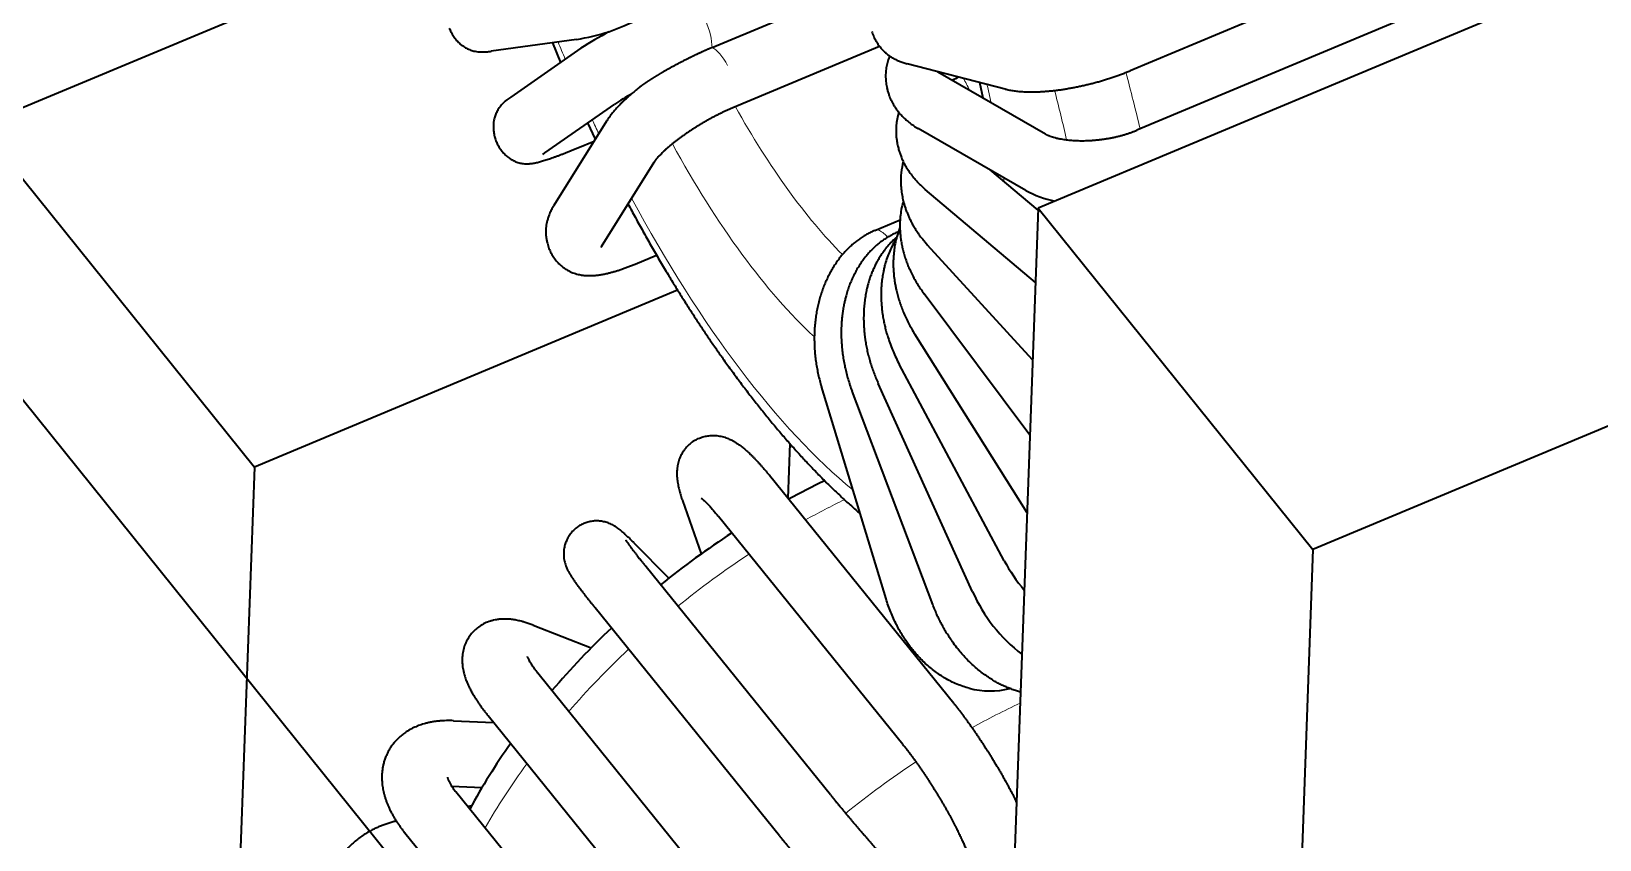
# Model space of a CAD drawing. Extents: x 23 to 417, y 3 to 294.
# Drawn here: x 358.47 to 363.261, y 129.461 to 131.931 of the extents above; entities that cross this region are included whole.
import ezdxf

# ---------------------------------------------------------------- set-up
doc = ezdxf.new("R2010")
doc.units = 0
doc.layers.get('0').update_dxf_attribs({"lineweight": 13})

# ---------------------------------------------------------------- blocks, each defined once
blk = doc.blocks.new('BLOCK4683')
at = {"color": 7, "lineweight": 35}
blk.add_line((88.586, 4.394), (-1.494, 116.384), dxfattribs=at)
blk = doc.blocks.new('BLOCK4697')
at = {"color": 7, "lineweight": 35, "ltscale": 0.214107}
for p, q in [((16.121, -14.54), (8.221, -17.846)), ((16.223, -15.448), (8.323, -18.755))]:
    blk.add_line(p, q, dxfattribs=at)
at = {"color": 7, "lineweight": 35, "ltscale": 0.325814}
for p, q in [((18.841, -14.912), (6.818, -19.943)), ((23.037, -20.129), (11.015, -25.161))]:
    blk.add_line(p, q, dxfattribs=at)
at = {"color": 7, "lineweight": 35, "ltscale": 0.186034}
blk.add_line((-2.485, -15.811), (-9.35, -18.684), dxfattribs=at)
at = {"color": 7, "lineweight": 35, "ltscale": 0.061344}
blk.add_line((1.835, -17.492), (4.099, -16.545), dxfattribs=at)
at = {"color": 7, "lineweight": 35, "ltscale": 0.032901}
blk.add_line((-0.237, -17.367), (-1.54, -17.548), dxfattribs=at)
at = {"color": 7, "lineweight": 35, "ltscale": 0.008156}
blk.add_line((-0.603, -17.418), (-0.478, -17.719), dxfattribs=at)
at = {"color": 7, "lineweight": 35, "ltscale": 0.060775}
blk.add_line((4.395, -17.473), (2.153, -18.411), dxfattribs=at)
at = {"color": 7, "lineweight": 35, "ltscale": 0.032595}
for p, q in [((-0.167, -17.502), (-1.237, -18.248)), ((0.348, -18.354), (-0.722, -19.1))]:
    blk.add_line(p, q, dxfattribs=at)
at = {"color": 7, "lineweight": 35, "ltscale": 0.038669}
blk.add_line((6.315, -18.126), (4.817, -17.739), dxfattribs=at)
at = {"color": 7, "lineweight": 35, "ltscale": 0.000524634}
blk.add_line((5.267, -17.856), (5.284, -17.867), dxfattribs=at)
at = {"color": 7, "lineweight": 35, "ltscale": 0.047446}
for p, q in [((6.93, -18.812), (5.284, -17.867)), ((6.63, -19.673), (4.984, -18.728))]:
    blk.add_line(p, q, dxfattribs=at)
at = {"color": 7, "lineweight": 35, "ltscale": 0.006144}
blk.add_line((5.976, -18.265), (5.925, -18.025), dxfattribs=at)
at = {"color": 7, "lineweight": 35, "ltscale": 0.167404}
for p, q in [((-9.35, -18.684), (-5.153, -23.901)), ((6.818, -19.943), (11.015, -25.161))]:
    blk.add_line(p, q, dxfattribs=at)
at = {"color": 7, "lineweight": 35, "ltscale": 0.037915}
for p, q in [((0.224, -18.616), (-0.579, -19.902)), ((0.945, -19.249), (0.141, -20.536))]:
    blk.add_line(p, q, dxfattribs=at)
at = {"color": 7, "lineweight": 35, "ltscale": 0.006908}
blk.add_line((-0.067, -18.643), (0.052, -18.893), dxfattribs=at)
at = {"color": 7, "lineweight": 35, "ltscale": 0.006774}
blk.add_line((-0.214, -19.023), (0.036, -18.919), dxfattribs=at)
at = {"color": 7, "lineweight": 35, "ltscale": 0.001006}
blk.add_line((-0.722, -19.1), (-0.754, -19.124), dxfattribs=at)
at = {"color": 7, "lineweight": 35, "ltscale": 0.023938}
blk.add_line((6.817, -19.978), (6.085, -19.36), dxfattribs=at)
at = {"color": 7, "lineweight": 35, "ltscale": 0.000460506}
blk.add_line((6.15, -19.416), (6.148, -19.397), dxfattribs=at)
at = {"color": 7, "lineweight": 35, "ltscale": 0.055089}
blk.add_line((6.777, -21.08), (5.093, -19.658), dxfattribs=at)
at = {"color": 7, "lineweight": 35, "ltscale": 0.298843}
for p, q in [((6.818, -19.943), (6.381, -31.889)), ((-5.153, -23.901), (-5.59, -35.847)), ((11.015, -25.161), (10.578, -37.106))]:
    blk.add_line(p, q, dxfattribs=at)
at = {"color": 7, "lineweight": 35, "ltscale": 0.010387}
blk.add_line((4.324, -20.285), (4.707, -20.124), dxfattribs=at)
at = {"color": 7, "lineweight": 13, "ltscale": 0.000162572}
blk.add_line((4.674, -20.31), (4.68, -20.308), dxfattribs=at)
at = {"color": 7, "lineweight": 35, "ltscale": 0.000305324}
blk.add_line((0.141, -20.536), (0.135, -20.546), dxfattribs=at)
at = {"color": 7, "lineweight": 35, "ltscale": 0.000256432}
blk.add_line((4.65, -20.413), (4.644, -20.422), dxfattribs=at)
at = {"color": 7, "lineweight": 35, "ltscale": 0.05948}
blk.add_line((6.733, -22.264), (5.127, -20.508), dxfattribs=at)
at = {"color": 7, "lineweight": 35, "ltscale": 0.008892}
blk.add_line((0.66, -20.8), (0.988, -20.663), dxfattribs=at)
at = {"color": 7, "lineweight": 35, "ltscale": 0.175117}
blk.add_line((1.309, -21.197), (-5.153, -23.901), dxfattribs=at)
at = {"color": 7, "lineweight": 35, "ltscale": 0.067443}
blk.add_line((6.691, -23.413), (5.075, -21.253), dxfattribs=at)
at = {"color": 7, "lineweight": 35, "ltscale": 0.080717}
blk.add_line((6.65, -24.601), (4.931, -21.868), dxfattribs=at)
at = {"color": 7, "lineweight": 35, "ltscale": 0.08509}
blk.add_line((6.3, -25.333), (4.696, -22.331), dxfattribs=at)
at = {"color": 7, "lineweight": 35, "ltscale": 0.08475}
blk.add_line((4.493, -25.913), (3.506, -22.67), dxfattribs=at)
at = {"color": 7, "lineweight": 35, "ltscale": 0.087151}
blk.add_line((5.206, -26.002), (3.974, -22.741), dxfattribs=at)
at = {"color": 7, "lineweight": 35, "ltscale": 0.087266}
blk.add_line((5.814, -25.806), (4.375, -22.626), dxfattribs=at)
at = {"color": 7, "lineweight": 35, "ltscale": 0.020931}
blk.add_line((3.022, -23.541), (2.994, -24.377), dxfattribs=at)
at = {"color": 7, "lineweight": 35, "ltscale": 0.111987}
for p, q in [((5.527, -27.512), (2.712, -24.028)), ((4.749, -28.141), (1.934, -24.657)), ((3.643, -28.908), (0.827, -25.424)), ((2.865, -29.537), (0.049, -26.053)), ((2.009, -30.558), (-0.806, -27.074)), ((1.232, -31.187), (-1.584, -27.703)), ((0.738, -32.349), (-2.077, -28.865)), ((-0.039, -32.978), (-2.855, -29.494))]:
    blk.add_line(p, q, dxfattribs=at)
at = {"color": 7, "lineweight": 35, "ltscale": 0.021603}
blk.add_line((1.383, -24.411), (1.67, -25.226), dxfattribs=at)
at = {"color": 7, "lineweight": 35, "ltscale": 0.019068}
blk.add_line((0.64, -25.057), (1.177, -25.599), dxfattribs=at)
at = {"color": 7, "lineweight": 35, "ltscale": 0.023733}
blk.add_line((-0.895, -26.318), (-0.01, -26.663), dxfattribs=at)
at = {"color": 7, "lineweight": 35, "ltscale": 0.015297}
blk.add_line((-2.114, -27.777), (-1.503, -27.803), dxfattribs=at)
at = {"color": 7, "lineweight": 35, "ltscale": 0.01161}
blk.add_line((-2.142, -28.777), (-1.678, -28.797), dxfattribs=at)
at = {"color": 7, "lineweight": 35, "ltscale": 0.001603}
blk.add_line((-1.9, -29.085), (-1.837, -29.072), dxfattribs=at)
at = {"color": 7, "lineweight": 35}
for centre, radius, start, end in [((-36.555, 73.936), 98.338, 291.98433, 292.76368), ((-0.882, -13.525), 3.896, 279.5373, 287.0251), ((2.383, -21.353), 4.619, 117.3808, 123.515), ((5.293, -17.93), 0.806, 157.2565, 193.1776), ((6.129, -19.091), 1.261, 114.4241, 119.6112), ((2.175, -21.106), 3.303, 118.3235, 123.5805), ((5.637, -18.763), 0.991, 163.4335, 188.3315), ((5.882, -19.525), 1.163, 165.4078, 182.5394), ((6.033, -20.2), 1.327, 165.0184, 174.7897), ((7.383, -18.315), 1.553, 240.9797, 258.4156), ((5.988, -20.747), 1.379, 158.3624, 164.0246), ((8.558, -34.647), 11.663, 115.3939, 118.4341), ((9.219, -35.762), 12.96, 123.1212, 129.0701), ((8.53, -24.141), 2.529, 208.1108, 220.3977), ((8.063, -24.81), 2.458, 203.8911, 232.5569), ((8.866, -35.409), 12.461, 133.4368, 139.5056), ((6.08, -26.097), 1.225, 255.0945, 284.3575), ((6.959, -33.953), 10.059, 144.6154, 151.3277)]:
    blk.add_arc(centre, radius, start, end, dxfattribs=at)
at = {"color": 7, "lineweight": 13}
for centre, radius, start, end in [((4.593, -18.634), 1.272, 22.6291, 32.0291), ((-14.469, -24.019), 23.446, 13.0284, 15.1995)]:
    blk.add_arc(centre, radius, start, end, dxfattribs=at)
for centre, major_axis, ratio, start_param, end_param in [((1.579, -17.178), (0.193, -0.461), 0.365278, 0.67825, 2.620457), ((2.764, -16.256), (3.668, -8.764), 0.365278, 4.690592, 4.72083), ((1.959, -17.95), (0.193, -0.461), 0.365278, 1.823887, 2.79499), ((2.764, -16.256), (2.702, -6.457), 0.365278, 1.095404, 1.140434), ((2.764, -16.256), (3.668, -8.764), 0.365278, 1.116286, 1.204306), ((3.451, -15.969), (2.316, -5.535), 0.365278, 5.008704, 5.552496), ((2.764, -16.256), (3.668, -8.764), 0.365278, 4.827413, 4.852405), ((2.764, -16.256), (2.702, -6.457), 0.365278, 4.987962, 5.607853), ((2.764, -16.256), (2.702, -6.457), 0.365278, 0.892753, 0.903505), ((2.764, -16.256), (3.668, -8.764), 0.365278, 4.970837, 5.684073), ((4.517, -20.746), (0.193, -0.461), 0.365278, 2.288104, 2.871084), ((4.252, -29.621), (-6.222, -5.028), 0.580228, 4.331326, 4.418564), ((4.252, -29.621), (-6.222, -5.028), 0.580228, 4.547017, 4.71574), ((4.252, -29.621), (-6.222, -5.028), 0.580228, 4.841096, 5.008424), ((6.812, -32.788), (-6.222, -5.028), 0.580228, 4.313309, 4.420818), ((4.252, -29.621), (-6.222, -5.028), 0.580228, 5.142233, 5.301975), ((6.812, -32.788), (-6.222, -5.028), 0.580228, 4.54834, 4.715312)]:
    blk.add_ellipse(centre, major_axis=major_axis, ratio=ratio, start_param=start_param, end_param=end_param, dxfattribs=at)
at = {"color": 7, "lineweight": 35}
for points, degree, knots in [([(-2.178, -17.194), (-2.17, -17.216), (-2.151, -17.259), (-2.116, -17.319), (-2.074, -17.374), (-2.03, -17.42), (-1.995, -17.449), (-1.959, -17.476), (-1.915, -17.503), (-1.852, -17.531), (-1.793, -17.548), (-1.742, -17.556), (-1.702, -17.559), (-1.665, -17.559), (-1.63, -17.558), (-1.596, -17.555), (-1.566, -17.552), (-1.548, -17.549), (-1.54, -17.548)], 3, [0, 0, 0, 0, 0.070044, 0.1398826, 0.2092635, 0.2779978, 0.3273564, 0.3460841, 0.413739, 0.4818837, 0.5530668, 0.5969322, 0.6358771, 0.6728779, 0.707891, 0.741869, 0.7760222, 0.7975406, 0.7975406, 0.7975406, 0.7975406]), ([(4.276, -17.244), (4.284, -17.27), (4.303, -17.322), (4.331, -17.377), (4.36, -17.425), (4.392, -17.472), (4.435, -17.522), (4.478, -17.563), (4.514, -17.594), (4.552, -17.622), (4.596, -17.65), (4.644, -17.676), (4.699, -17.7), (4.756, -17.721), (4.797, -17.733), (4.817, -17.739)], 3, [0, 0, 0, 0, 0.0825764, 0.1658065, 0.1857453, 0.2503135, 0.3369409, 0.3829129, 0.4275601, 0.4776187, 0.5258208, 0.5844396, 0.6407037, 0.7051598, 0.7680677, 0.7680677, 0.7680677, 0.7680677]), ([(1.835, -17.492), (1.716, -17.542), (1.594, -17.598), (1.47, -17.658), (1.297, -17.747), (1.131, -17.84), (1.084, -17.867), (0.995, -17.92), (0.911, -17.973), (0.871, -17.998), (0.813, -18.037), (0.76, -18.074), (0.747, -18.084), (0.732, -18.095), (0.718, -18.107)], 5, [0, 0, 0, 0, 0, 0, 1.212702, 1.212702, 1.212702, 1.699487, 1.699487, 1.699487, 2.171389, 2.171389, 2.171389, 2.401052, 2.401052, 2.401052, 2.401052, 2.401052, 2.401052]), ([(6.315, -18.126), (6.324, -18.128), (6.345, -18.133), (6.378, -18.14), (6.413, -18.147), (6.449, -18.152), (6.485, -18.157), (6.521, -18.161), (6.558, -18.164), (6.596, -18.166), (6.639, -18.168), (6.687, -18.169), (6.742, -18.169), (6.798, -18.168), (6.857, -18.165), (6.916, -18.161), (6.976, -18.156), (7.037, -18.15), (7.099, -18.143), (7.162, -18.135), (7.225, -18.125), (7.288, -18.114), (7.352, -18.103), (7.417, -18.09), (7.481, -18.077), (7.545, -18.062), (7.61, -18.046), (7.674, -18.03), (7.737, -18.013), (7.801, -17.994), (7.863, -17.975), (7.925, -17.956), (7.986, -17.935), (8.047, -17.914), (8.106, -17.892), (8.164, -17.869), (8.202, -17.854), (8.221, -17.846)], 3, [0, 0, 0, 0, 0.028427, 0.064317, 0.100249, 0.13634, 0.172687, 0.209364, 0.246438, 0.283959, 0.321954, 0.375102, 0.429254, 0.486457, 0.544766, 0.604157, 0.664588, 0.726001, 0.788328, 0.851491, 0.915403, 0.979883, 1.044917, 1.110399, 1.176221, 1.242275, 1.308446, 1.374621, 1.440686, 1.506545, 1.572069, 1.637148, 1.701675, 1.765548, 1.828668, 1.890944, 1.952291, 1.952291, 1.952291, 1.952291]), ([(0.718, -18.107), (0.698, -18.122), (0.659, -18.153), (0.602, -18.201), (0.548, -18.248), (0.502, -18.291), (0.465, -18.327), (0.434, -18.358), (0.405, -18.388), (0.371, -18.424), (0.334, -18.466), (0.295, -18.515), (0.258, -18.565), (0.235, -18.599), (0.224, -18.616)], 3, [0, 0, 0, 0, 0.0755176, 0.1494311, 0.2216297, 0.2920463, 0.3359556, 0.3791397, 0.4216159, 0.4634262, 0.5270541, 0.5894591, 0.6510546, 0.7124641, 0.7124641, 0.7124641, 0.7124641]), ([(4.508, -18.114), (4.512, -18.132), (4.521, -18.166), (4.541, -18.228), (4.562, -18.278), (4.587, -18.328), (4.609, -18.368), (4.641, -18.418), (4.676, -18.467), (4.717, -18.516), (4.763, -18.564), (4.817, -18.613), (4.878, -18.661), (4.935, -18.7), (4.971, -18.721), (4.984, -18.728)], 3, [0, 0, 0, 0, 0.0535829, 0.1072663, 0.1942431, 0.2171343, 0.2747643, 0.3318259, 0.3936602, 0.4545468, 0.523773, 0.5916934, 0.6746763, 0.7561586, 0.799727, 0.799727, 0.799727, 0.799727]), ([(-1.237, -18.248), (-1.247, -18.255), (-1.268, -18.27), (-1.295, -18.29), (-1.318, -18.309), (-1.339, -18.327), (-1.36, -18.347), (-1.381, -18.369), (-1.404, -18.396), (-1.432, -18.434), (-1.46, -18.485), (-1.481, -18.539), (-1.492, -18.582), (-1.501, -18.625), (-1.506, -18.679), (-1.505, -18.747), (-1.495, -18.815), (-1.478, -18.882), (-1.461, -18.925), (-1.452, -18.946)], 3, [0, 0, 0, 0, 0.0383433, 0.0759109, 0.101882, 0.1285844, 0.1568301, 0.1876847, 0.2226216, 0.2624364, 0.3299486, 0.3959592, 0.4348682, 0.4622048, 0.5291853, 0.5970545, 0.6657031, 0.7348947, 0.8043393, 0.8043393, 0.8043393, 0.8043393]), ([(2.153, -18.411), (2.137, -18.418), (2.106, -18.431), (2.059, -18.452), (2.012, -18.474), (1.964, -18.498), (1.915, -18.522), (1.866, -18.547), (1.817, -18.574), (1.768, -18.601), (1.719, -18.629), (1.67, -18.658), (1.621, -18.687), (1.574, -18.717), (1.527, -18.747), (1.48, -18.778), (1.435, -18.809), (1.391, -18.84), (1.348, -18.871), (1.306, -18.902), (1.266, -18.933), (1.228, -18.964), (1.192, -18.994), (1.157, -19.023), (1.124, -19.052), (1.089, -19.085), (1.052, -19.122), (1.017, -19.158), (0.99, -19.189), (0.971, -19.212), (0.956, -19.232), (0.948, -19.244), (0.945, -19.249)], 3, [0, 0, 0, 0, 0.049873, 0.101143, 0.153644, 0.207216, 0.261701, 0.31694, 0.372775, 0.42905, 0.485585, 0.542243, 0.598862, 0.655282, 0.711345, 0.76689, 0.82176, 0.875792, 0.92889, 0.980827, 1.031438, 1.080559, 1.128023, 1.173654, 1.217276, 1.258701, 1.319378, 1.373155, 1.409514, 1.440537, 1.465556, 1.483676, 1.483676, 1.483676, 1.483676]), ([(4.656, -18.906), (4.66, -18.93), (4.668, -18.978), (4.684, -19.043), (4.703, -19.102), (4.72, -19.149), (4.742, -19.203), (4.771, -19.264), (4.813, -19.337), (4.861, -19.41), (4.909, -19.472), (4.952, -19.523), (4.989, -19.562), (5.028, -19.6), (5.063, -19.632), (5.084, -19.651), (5.093, -19.658)], 3, [0, 0, 0, 0, 0.0722628, 0.144882, 0.2011215, 0.2573917, 0.2957605, 0.3769095, 0.4577078, 0.5487031, 0.6389986, 0.6935119, 0.7477891, 0.8018078, 0.8556106, 0.8888235, 0.8888235, 0.8888235, 0.8888235]), ([(6.93, -18.812), (6.933, -18.814), (6.941, -18.818), (6.952, -18.823), (6.966, -18.83), (6.987, -18.839), (7.016, -18.85), (7.055, -18.862), (7.099, -18.874), (7.145, -18.884), (7.187, -18.891), (7.226, -18.897), (7.265, -18.902), (7.304, -18.906), (7.345, -18.91), (7.387, -18.912), (7.43, -18.914), (7.474, -18.914), (7.521, -18.914), (7.57, -18.913), (7.623, -18.91), (7.676, -18.906), (7.729, -18.901), (7.782, -18.895), (7.836, -18.887), (7.889, -18.879), (7.941, -18.869), (7.993, -18.858), (8.044, -18.846), (8.094, -18.833), (8.142, -18.819), (8.19, -18.804), (8.236, -18.788), (8.28, -18.772), (8.309, -18.76), (8.323, -18.755)], 3, [0, 0, 0, 0, 0.011054, 0.02425, 0.039472, 0.05662, 0.092238, 0.133225, 0.179016, 0.229105, 0.272193, 0.309374, 0.347956, 0.387819, 0.428848, 0.470928, 0.513952, 0.557809, 0.602395, 0.654379, 0.707027, 0.76018, 0.813683, 0.86738, 0.921117, 0.974743, 1.028102, 1.081083, 1.133494, 1.185182, 1.235996, 1.285785, 1.334396, 1.381676, 1.427479, 1.427479, 1.427479, 1.427479]), ([(-1.452, -18.946), (-1.442, -18.968), (-1.421, -19.008), (-1.382, -19.065), (-1.337, -19.117), (-1.288, -19.162), (-1.233, -19.201), (-1.175, -19.231), (-1.113, -19.253), (-1.056, -19.264), (-1.01, -19.268), (-0.976, -19.267), (-0.947, -19.265), (-0.922, -19.263), (-0.899, -19.259), (-0.879, -19.256), (-0.857, -19.251), (-0.833, -19.246), (-0.802, -19.238), (-0.77, -19.229), (-0.737, -19.219), (-0.702, -19.208), (-0.667, -19.197), (-0.629, -19.184), (-0.59, -19.17), (-0.549, -19.155), (-0.505, -19.139), (-0.46, -19.122), (-0.414, -19.104), (-0.366, -19.085), (-0.316, -19.065), (-0.266, -19.045), (-0.232, -19.03), (-0.214, -19.023)], 3, [0, 0, 0, 0, 0.069327, 0.13822, 0.206374, 0.273611, 0.339842, 0.405228, 0.470385, 0.537063, 0.576434, 0.611023, 0.637835, 0.662837, 0.686381, 0.709159, 0.721906, 0.753325, 0.78532, 0.818354, 0.852728, 0.888617, 0.926145, 0.965369, 1.006289, 1.050958, 1.097445, 1.145721, 1.19572, 1.247361, 1.300554, 1.3552, 1.411187, 1.411187, 1.411187, 1.411187]), ([(4.72, -19.577), (4.721, -19.609), (4.727, -19.675), (4.741, -19.769), (4.762, -19.858), (4.782, -19.925), (4.801, -19.981), (4.819, -20.026), (4.841, -20.079), (4.866, -20.131), (4.894, -20.186), (4.927, -20.241), (4.963, -20.299), (5.001, -20.355), (5.042, -20.408), (5.084, -20.459), (5.113, -20.492), (5.127, -20.508)], 3, [0, 0, 0, 0, 0.097728, 0.196333, 0.284847, 0.373753, 0.404561, 0.46217, 0.519834, 0.57753, 0.635229, 0.703146, 0.771019, 0.838837, 0.906582, 0.972064, 1.037474, 1.037474, 1.037474, 1.037474]), ([(0.551, -19.879), (0.589, -19.95), (0.665, -20.09), (0.78, -20.298), (0.896, -20.504), (1.015, -20.709), (1.131, -20.904), (1.242, -21.089), (1.349, -21.262), (1.456, -21.431), (1.564, -21.598), (1.672, -21.763), (1.781, -21.925), (1.891, -22.085), (2.005, -22.248), (2.126, -22.416), (2.253, -22.589), (2.382, -22.759), (2.511, -22.926), (2.641, -23.089), (2.771, -23.248), (2.902, -23.403), (3.033, -23.554), (3.165, -23.701), (3.297, -23.844), (3.43, -23.983), (3.562, -24.118), (3.696, -24.248), (3.829, -24.374), (3.963, -24.495), (4.053, -24.573), (4.098, -24.612)], 3, [0, 0, 0, 0, 0.23938, 0.477509, 0.714283, 0.949597, 1.187626, 1.395354, 1.596906, 1.797051, 1.995756, 2.192941, 2.388549, 2.582522, 2.774813, 2.986345, 3.203569, 3.416843, 3.627622, 3.83584, 4.041449, 4.244387, 4.444606, 4.642056, 4.836899, 5.028955, 5.218143, 5.404445, 5.587873, 5.768402, 5.946042, 5.946042, 5.946042, 5.946042]), ([(-0.579, -19.902), (-0.58, -19.905), (-0.588, -19.917), (-0.601, -19.939), (-0.618, -19.97), (-0.634, -20.002), (-0.651, -20.041), (-0.668, -20.086), (-0.682, -20.135), (-0.693, -20.184), (-0.702, -20.243), (-0.705, -20.317), (-0.699, -20.392), (-0.689, -20.447), (-0.676, -20.5), (-0.657, -20.56), (-0.634, -20.609), (-0.621, -20.633)], 3, [0, 0, 0, 0, 0.0077996, 0.042685, 0.0779613, 0.1139147, 0.1505249, 0.2032894, 0.2584556, 0.304449, 0.3522602, 0.4395841, 0.5236477, 0.5787987, 0.6060001, 0.6873209, 0.7681077, 0.7681077, 0.7681077, 0.7681077]), ([(4.711, -20.079), (4.709, -20.101), (4.706, -20.144), (4.704, -20.209), (4.706, -20.275), (4.71, -20.343), (4.718, -20.414), (4.73, -20.488), (4.746, -20.561), (4.765, -20.635), (4.787, -20.709), (4.814, -20.783), (4.843, -20.856), (4.878, -20.932), (4.919, -21.013), (4.967, -21.095), (5.019, -21.176), (5.056, -21.228), (5.075, -21.253)], 3, [0, 0, 0, 0, 0.064766, 0.130049, 0.195783, 0.261953, 0.335862, 0.410222, 0.484989, 0.560102, 0.638413, 0.716995, 0.795815, 0.874822, 0.97018, 1.065692, 1.161308, 1.256977, 1.256977, 1.256977, 1.256977]), ([(4.324, -20.285), (4.303, -20.293), (4.262, -20.312), (4.201, -20.343), (4.143, -20.378), (4.086, -20.416), (4.03, -20.458), (3.977, -20.502), (3.925, -20.55), (3.876, -20.6), (3.826, -20.656), (3.777, -20.716), (3.73, -20.782), (3.685, -20.851), (3.644, -20.922), (3.605, -20.997), (3.57, -21.073), (3.537, -21.152), (3.508, -21.233), (3.483, -21.316), (3.46, -21.401), (3.441, -21.487), (3.426, -21.575), (3.413, -21.664), (3.404, -21.754), (3.399, -21.845), (3.397, -21.936), (3.399, -22.028), (3.404, -22.121), (3.412, -22.213), (3.424, -22.305), (3.439, -22.397), (3.458, -22.489), (3.48, -22.58), (3.497, -22.64), (3.506, -22.67)], 3, [0, 0, 0, 0, 0.067886, 0.135958, 0.204286, 0.272937, 0.341972, 0.411445, 0.481409, 0.551901, 0.623777, 0.704094, 0.785207, 0.867145, 0.949927, 1.033565, 1.118059, 1.203404, 1.289589, 1.376379, 1.463958, 1.552296, 1.641356, 1.731097, 1.821472, 1.912432, 2.003925, 2.095978, 2.188449, 2.281278, 2.374403, 2.467758, 2.561278, 2.654897, 2.748548, 2.748548, 2.748548, 2.748548]), ([(4.674, -20.31), (4.654, -20.319), (4.613, -20.337), (4.555, -20.367), (4.501, -20.4), (4.449, -20.434), (4.398, -20.471), (4.349, -20.511), (4.303, -20.554), (4.257, -20.599), (4.214, -20.646), (4.17, -20.7), (4.125, -20.76), (4.08, -20.827), (4.039, -20.897), (4.001, -20.97), (3.966, -21.045), (3.934, -21.123), (3.906, -21.203), (3.884, -21.277), (3.867, -21.344), (3.853, -21.407), (3.84, -21.475), (3.829, -21.548), (3.82, -21.623), (3.813, -21.698), (3.81, -21.773), (3.808, -21.85), (3.81, -21.926), (3.814, -22.009), (3.821, -22.097), (3.832, -22.19), (3.847, -22.283), (3.866, -22.376), (3.888, -22.468), (3.913, -22.56), (3.942, -22.651), (3.963, -22.711), (3.974, -22.741)], 3, [0, 0, 0, 0, 0.066589, 0.133281, 0.195429, 0.257785, 0.320409, 0.383349, 0.446652, 0.510362, 0.574518, 0.639154, 0.718816, 0.799287, 0.880604, 0.962795, 1.045878, 1.129861, 1.214745, 1.300523, 1.360573, 1.421038, 1.494679, 1.568895, 1.643666, 1.718969, 1.794777, 1.871061, 1.947791, 2.024933, 2.118395, 2.212343, 2.30671, 2.401427, 2.496425, 2.591629, 2.686968, 2.782366, 2.782366, 2.782366, 2.782366]), ([(4.657, -20.388), (4.633, -20.409), (4.585, -20.453), (4.52, -20.523), (4.466, -20.591), (4.422, -20.654), (4.384, -20.713), (4.351, -20.772), (4.319, -20.834), (4.291, -20.897), (4.265, -20.962), (4.241, -21.03), (4.221, -21.095), (4.204, -21.161), (4.188, -21.234), (4.173, -21.318), (4.161, -21.41), (4.154, -21.502), (4.151, -21.595), (4.152, -21.689), (4.156, -21.785), (4.165, -21.874), (4.176, -21.961), (4.19, -22.043), (4.207, -22.127), (4.228, -22.212), (4.251, -22.296), (4.278, -22.38), (4.307, -22.463), (4.339, -22.545), (4.363, -22.599), (4.375, -22.626)], 3, [0, 0, 0, 0, 0.096329, 0.195052, 0.285052, 0.357723, 0.425403, 0.493753, 0.562727, 0.632341, 0.702608, 0.773534, 0.847568, 0.906718, 0.978267, 1.071945, 1.163286, 1.255531, 1.348634, 1.442548, 1.537216, 1.635051, 1.713466, 1.79786, 1.884928, 1.972125, 2.059622, 2.147365, 2.235294, 2.323353, 2.411481, 2.411481, 2.411481, 2.411481]), ([(4.644, -20.422), (4.626, -20.45), (4.593, -20.509), (4.548, -20.602), (4.51, -20.698), (4.483, -20.784), (4.465, -20.857), (4.45, -20.926), (4.436, -21.005), (4.425, -21.094), (4.419, -21.185), (4.417, -21.275), (4.42, -21.364), (4.426, -21.452), (4.436, -21.54), (4.449, -21.624), (4.465, -21.704), (4.482, -21.779), (4.502, -21.853), (4.528, -21.938), (4.56, -22.031), (4.601, -22.133), (4.646, -22.233), (4.679, -22.298), (4.696, -22.331)], 3, [0, 0, 0, 0, 0.101025, 0.203389, 0.307169, 0.4124, 0.47274, 0.533546, 0.622705, 0.712824, 0.803871, 0.895799, 0.983254, 1.071405, 1.160209, 1.249614, 1.326157, 1.403059, 1.480284, 1.557788, 1.667061, 1.776706, 1.886621, 1.996695, 1.996695, 1.996695, 1.996695]), ([(4.662, -20.367), (4.655, -20.39), (4.643, -20.436), (4.627, -20.515), (4.614, -20.603), (4.606, -20.699), (4.603, -20.795), (4.606, -20.89), (4.614, -20.985), (4.625, -21.069), (4.638, -21.141), (4.653, -21.209), (4.672, -21.285), (4.696, -21.367), (4.724, -21.449), (4.757, -21.532), (4.794, -21.616), (4.836, -21.702), (4.882, -21.786), (4.914, -21.841), (4.931, -21.868)], 3, [0, 0, 0, 0, 0.071015, 0.142708, 0.240197, 0.338833, 0.432624, 0.527338, 0.622913, 0.719273, 0.781138, 0.843266, 0.928671, 1.014493, 1.100678, 1.187167, 1.282369, 1.377807, 1.47342, 1.569142, 1.569142, 1.569142, 1.569142]), ([(-0.621, -20.633), (-0.609, -20.657), (-0.581, -20.702), (-0.531, -20.766), (-0.474, -20.822), (-0.408, -20.872), (-0.347, -20.908), (-0.294, -20.931), (-0.252, -20.946), (-0.211, -20.957), (-0.177, -20.964), (-0.145, -20.969), (-0.116, -20.973), (-0.081, -20.975), (-0.047, -20.976), (-0.004, -20.976), (0.049, -20.973), (0.111, -20.965), (0.173, -20.955), (0.232, -20.943), (0.287, -20.929), (0.338, -20.915), (0.39, -20.9), (0.442, -20.883), (0.496, -20.864), (0.55, -20.844), (0.605, -20.823), (0.642, -20.808), (0.66, -20.8)], 3, [0, 0, 0, 0, 0.080344, 0.160521, 0.240899, 0.322361, 0.406439, 0.452341, 0.496492, 0.539414, 0.580802, 0.599996, 0.635251, 0.669781, 0.703853, 0.737451, 0.799325, 0.861511, 0.924704, 0.989371, 1.041154, 1.094108, 1.148282, 1.203696, 1.260339, 1.318188, 1.377198, 1.437305, 1.437305, 1.437305, 1.437305]), ([(1.56, -23.502), (1.581, -23.488), (1.625, -23.465), (1.696, -23.439), (1.757, -23.425), (1.808, -23.42), (1.86, -23.417), (1.93, -23.422), (2.009, -23.439), (2.066, -23.458), (2.112, -23.478), (2.151, -23.498), (2.199, -23.525), (2.246, -23.557), (2.293, -23.592), (2.333, -23.625), (2.366, -23.653), (2.392, -23.677), (2.42, -23.704), (2.449, -23.732), (2.477, -23.761), (2.506, -23.791), (2.535, -23.822), (2.564, -23.854), (2.601, -23.896), (2.648, -23.95), (2.687, -23.998), (2.709, -24.024), (2.712, -24.028)], 3, [0, 0, 0, 0, 0.07486, 0.150087, 0.226129, 0.261039, 0.303698, 0.383807, 0.468564, 0.547162, 0.562506, 0.621418, 0.677449, 0.727035, 0.791108, 0.854934, 0.882269, 0.920887, 0.960101, 1.000013, 1.040709, 1.082011, 1.124197, 1.167299, 1.211321, 1.294943, 1.38169, 1.396357, 1.396357, 1.396357, 1.396357]), ([(1.56, -23.502), (1.538, -23.515), (1.498, -23.545), (1.454, -23.587), (1.421, -23.626), (1.391, -23.667), (1.357, -23.725), (1.327, -23.8), (1.311, -23.865), (1.302, -23.924), (1.298, -23.975), (1.299, -24.033), (1.302, -24.077), (1.307, -24.115), (1.312, -24.148), (1.319, -24.187), (1.328, -24.226), (1.337, -24.263), (1.348, -24.301), (1.359, -24.337), (1.371, -24.374), (1.379, -24.399), (1.383, -24.411)], 3, [0, 0, 0, 0, 0.07486, 0.150087, 0.183243, 0.226216, 0.303711, 0.38382, 0.468577, 0.504445, 0.562545, 0.621455, 0.677485, 0.695869, 0.736166, 0.775947, 0.815441, 0.85504, 0.892844, 0.931096, 0.969947, 1.009503, 1.009503, 1.009503, 1.009503]), ([(1.668, -24.374), (1.669, -24.374), (1.675, -24.378), (1.684, -24.385), (1.695, -24.395), (1.708, -24.406), (1.722, -24.419), (1.738, -24.435), (1.756, -24.453), (1.775, -24.473), (1.795, -24.494), (1.816, -24.518), (1.844, -24.55), (1.881, -24.593), (1.913, -24.631), (1.931, -24.653), (1.934, -24.657)], 3, [0, 0, 0, 0, 0.0036291, 0.0201643, 0.0344665, 0.0493114, 0.069645, 0.0922926, 0.1174724, 0.1448602, 0.1743847, 0.2059596, 0.2394717, 0.3022319, 0.3761505, 0.3887068, 0.3887068, 0.3887068, 0.3887068]), ([(-0.257, -24.847), (-0.274, -24.862), (-0.307, -24.895), (-0.349, -24.949), (-0.383, -25.01), (-0.408, -25.074), (-0.425, -25.141), (-0.432, -25.211), (-0.43, -25.283), (-0.417, -25.355), (-0.396, -25.42), (-0.372, -25.473), (-0.352, -25.51), (-0.336, -25.538), (-0.322, -25.56), (-0.308, -25.582), (-0.293, -25.604), (-0.278, -25.626), (-0.263, -25.648), (-0.246, -25.671), (-0.229, -25.695), (-0.21, -25.72), (-0.191, -25.746), (-0.171, -25.772), (-0.146, -25.805), (-0.116, -25.844), (-0.085, -25.884), (-0.057, -25.92), (-0.032, -25.952), (-0.005, -25.985), (0.022, -26.018), (0.04, -26.041), (0.049, -26.053)], 3, [0, 0, 0, 0, 0.06879, 0.137611, 0.2065, 0.27551, 0.344729, 0.414324, 0.484647, 0.561314, 0.633144, 0.688723, 0.734173, 0.76059, 0.78624, 0.811827, 0.83783, 0.864269, 0.891642, 0.9201, 0.949722, 0.980559, 1.012658, 1.046056, 1.080752, 1.135617, 1.193342, 1.232334, 1.273275, 1.315456, 1.358715, 1.403112, 1.403112, 1.403112, 1.403112]), ([(0.64, -25.057), (0.632, -25.049), (0.617, -25.034), (0.595, -25.012), (0.573, -24.99), (0.552, -24.97), (0.531, -24.95), (0.511, -24.932), (0.492, -24.914), (0.47, -24.894), (0.444, -24.872), (0.416, -24.85), (0.38, -24.823), (0.331, -24.791), (0.268, -24.761), (0.198, -24.738), (0.147, -24.729), (0.101, -24.724), (0.054, -24.723), (-0.01, -24.73), (-0.078, -24.746), (-0.142, -24.771), (-0.203, -24.804), (-0.239, -24.832), (-0.257, -24.847)], 3, [0, 0, 0, 0, 0.033039, 0.064793, 0.095277, 0.12455, 0.152729, 0.17987, 0.20612, 0.231709, 0.268652, 0.306768, 0.340565, 0.403551, 0.480103, 0.552039, 0.622379, 0.635021, 0.691999, 0.761218, 0.830227, 0.899115, 0.967936, 1.036727, 1.036727, 1.036727, 1.036727]), ([(0.519, -25.019), (0.52, -25.02), (0.521, -25.023), (0.525, -25.029), (0.531, -25.038), (0.539, -25.049), (0.549, -25.063), (0.56, -25.079), (0.573, -25.098), (0.588, -25.117), (0.603, -25.139), (0.621, -25.162), (0.642, -25.189), (0.668, -25.224), (0.697, -25.261), (0.724, -25.296), (0.749, -25.326), (0.774, -25.358), (0.8, -25.391), (0.818, -25.413), (0.827, -25.424)], 3, [0, 0, 0, 0, 0.0026903, 0.009819, 0.020856, 0.0351628, 0.0523007, 0.0721129, 0.0943932, 0.1189392, 0.1456034, 0.1743325, 0.2050155, 0.2496517, 0.306138, 0.3441321, 0.3831245, 0.4236854, 0.4656892, 0.5089833, 0.5089833, 0.5089833, 0.5089833]), ([(5.765, -27.281), (5.733, -27.273), (5.669, -27.254), (5.574, -27.218), (5.481, -27.175), (5.397, -27.129), (5.317, -27.079), (5.242, -27.026), (5.166, -26.966), (5.092, -26.901), (5.026, -26.836), (4.967, -26.773), (4.914, -26.711), (4.864, -26.648), (4.816, -26.583), (4.772, -26.516), (4.73, -26.449), (4.69, -26.381), (4.648, -26.302), (4.606, -26.214), (4.564, -26.116), (4.526, -26.015), (4.504, -25.947), (4.493, -25.913)], 3, [0, 0, 0, 0, 0.099457, 0.200223, 0.302362, 0.405899, 0.488299, 0.584543, 0.681892, 0.780314, 0.879751, 0.959772, 1.04036, 1.121485, 1.203105, 1.281852, 1.360978, 1.440442, 1.520197, 1.626849, 1.733847, 1.841098, 1.9485, 1.9485, 1.9485, 1.9485]), ([(6.548, -27.337), (6.527, -27.332), (6.484, -27.319), (6.421, -27.298), (6.358, -27.274), (6.295, -27.247), (6.233, -27.217), (6.172, -27.184), (6.107, -27.146), (6.038, -27.101), (5.966, -27.049), (5.896, -26.993), (5.827, -26.934), (5.761, -26.871), (5.697, -26.805), (5.635, -26.735), (5.571, -26.657), (5.514, -26.58), (5.462, -26.504), (5.419, -26.437), (5.378, -26.368), (5.339, -26.297), (5.302, -26.225), (5.268, -26.152), (5.236, -26.077), (5.216, -26.027), (5.206, -26.002)], 3, [0, 0, 0, 0, 0.066423, 0.133431, 0.201043, 0.26927, 0.338117, 0.407586, 0.47767, 0.564496, 0.653388, 0.74312, 0.833709, 0.925115, 1.017289, 1.110176, 1.20372, 1.31935, 1.399209, 1.479305, 1.559683, 1.640298, 1.721106, 1.802063, 1.883122, 1.964238, 1.964238, 1.964238, 1.964238]), ([(-0.895, -26.318), (-0.916, -26.31), (-0.957, -26.294), (-1.014, -26.276), (-1.074, -26.259), (-1.136, -26.244), (-1.197, -26.233), (-1.249, -26.227), (-1.294, -26.223), (-1.346, -26.222), (-1.4, -26.225), (-1.453, -26.232), (-1.503, -26.242), (-1.563, -26.258), (-1.635, -26.286), (-1.712, -26.33), (-1.78, -26.383), (-1.819, -26.423), (-1.837, -26.444)], 3, [0, 0, 0, 0, 0.067279, 0.133576, 0.179188, 0.252723, 0.326719, 0.362743, 0.411579, 0.461316, 0.517511, 0.575042, 0.621984, 0.669698, 0.761176, 0.852697, 0.934486, 1.019176, 1.019176, 1.019176, 1.019176]), ([(-1.837, -26.444), (-1.855, -26.466), (-1.887, -26.509), (-1.914, -26.559), (-1.938, -26.612), (-1.959, -26.671), (-1.975, -26.746), (-1.981, -26.809), (-1.982, -26.861), (-1.979, -26.913), (-1.973, -26.966), (-1.964, -27.015), (-1.953, -27.058), (-1.938, -27.109), (-1.917, -27.167), (-1.892, -27.226), (-1.865, -27.282), (-1.838, -27.335), (-1.808, -27.386), (-1.781, -27.43), (-1.756, -27.469), (-1.73, -27.508), (-1.697, -27.555), (-1.66, -27.605), (-1.621, -27.657), (-1.596, -27.687), (-1.584, -27.703)], 3, [0, 0, 0, 0, 0.08469, 0.160808, 0.170336, 0.258024, 0.349503, 0.399038, 0.447704, 0.503441, 0.557885, 0.605867, 0.653004, 0.692483, 0.764875, 0.836808, 0.885628, 0.950326, 1.015951, 1.061359, 1.1074, 1.15412, 1.201548, 1.281005, 1.33891, 1.397865, 1.397865, 1.397865, 1.397865]), ([(-0.987, -26.797), (-0.987, -26.8), (-0.984, -26.807), (-0.978, -26.819), (-0.969, -26.839), (-0.956, -26.862), (-0.942, -26.886), (-0.926, -26.911), (-0.91, -26.935), (-0.889, -26.966), (-0.864, -27.001), (-0.835, -27.039), (-0.816, -27.062), (-0.806, -27.074)], 3, [0, 0, 0, 0, 0.00689, 0.0232956, 0.0412769, 0.0718287, 0.1011329, 0.1279571, 0.1572501, 0.1888788, 0.241128, 0.2858672, 0.3317591, 0.3317591, 0.3317591, 0.3317591]), ([(5.527, -27.512), (5.538, -27.525), (5.558, -27.551), (5.59, -27.591), (5.621, -27.631), (5.653, -27.673), (5.684, -27.715), (5.716, -27.758), (5.748, -27.802), (5.78, -27.847), (5.812, -27.892), (5.844, -27.938), (5.876, -27.984), (5.908, -28.031), (5.939, -28.079), (5.971, -28.127), (6.002, -28.175), (6.033, -28.223), (6.064, -28.272), (6.095, -28.321), (6.125, -28.37), (6.155, -28.419), (6.185, -28.469), (6.214, -28.518), (6.243, -28.567), (6.271, -28.616), (6.298, -28.665), (6.326, -28.713), (6.352, -28.762), (6.378, -28.81), (6.403, -28.857), (6.428, -28.904), (6.456, -28.959), (6.476, -28.998), (6.487, -29.021)], 3, [0, 0, 0, 0, 0.049589, 0.100065, 0.151391, 0.203532, 0.2564, 0.309997, 0.364261, 0.419146, 0.474568, 0.530503, 0.586876, 0.643659, 0.70074, 0.758105, 0.815662, 0.873367, 0.931143, 0.988935, 1.046677, 1.104304, 1.161763, 1.218976, 1.275893, 1.332446, 1.388591, 1.444239, 1.499356, 1.553891, 1.607791, 1.660989, 1.713436, 1.791735, 1.791735, 1.791735, 1.791735]), ([(-2.114, -27.777), (-2.132, -27.776), (-2.168, -27.775), (-2.222, -27.775), (-2.276, -27.777), (-2.33, -27.781), (-2.383, -27.787), (-2.437, -27.795), (-2.491, -27.806), (-2.554, -27.821), (-2.626, -27.843), (-2.696, -27.871), (-2.766, -27.905), (-2.828, -27.941), (-2.89, -27.986), (-2.927, -28.016), (-2.96, -28.047), (-2.99, -28.077), (-3.029, -28.121), (-3.065, -28.17), (-3.087, -28.204), (-3.097, -28.222)], 3, [0, 0, 0, 0, 0.054306, 0.108252, 0.161875, 0.215227, 0.26989, 0.324388, 0.378788, 0.43316, 0.519368, 0.605774, 0.656897, 0.753223, 0.819868, 0.886807, 0.896975, 0.954938, 1.013038, 1.074411, 1.135844, 1.135844, 1.135844, 1.135844]), ([(-3.097, -28.222), (-3.099, -28.226), (-3.111, -28.246), (-3.129, -28.282), (-3.152, -28.335), (-3.172, -28.392), (-3.184, -28.438), (-3.194, -28.483), (-3.201, -28.527), (-3.207, -28.586), (-3.208, -28.646), (-3.207, -28.695), (-3.202, -28.753), (-3.193, -28.818), (-3.179, -28.883), (-3.164, -28.935), (-3.152, -28.974), (-3.136, -29.02), (-3.118, -29.066), (-3.102, -29.102), (-3.085, -29.139), (-3.066, -29.177), (-3.04, -29.224), (-3.013, -29.271), (-2.985, -29.316), (-2.956, -29.359), (-2.925, -29.403), (-2.891, -29.448), (-2.867, -29.479), (-2.855, -29.494)], 3, [0, 0, 0, 0, 0.014043, 0.068469, 0.122856, 0.186054, 0.249071, 0.266064, 0.32447, 0.382674, 0.443653, 0.504383, 0.530149, 0.616548, 0.702748, 0.728218, 0.777194, 0.826189, 0.875353, 0.924619, 0.944278, 0.997644, 1.051311, 1.105321, 1.159707, 1.210679, 1.262022, 1.320414, 1.379349, 1.379349, 1.379349, 1.379349]), ([(4.749, -28.141), (4.758, -28.151), (4.775, -28.172), (4.8, -28.204), (4.826, -28.238), (4.852, -28.272), (4.879, -28.307), (4.905, -28.344), (4.933, -28.381), (4.96, -28.419), (4.987, -28.458), (5.015, -28.497), (5.043, -28.537), (5.07, -28.578), (5.098, -28.619), (5.125, -28.661), (5.153, -28.703), (5.18, -28.745), (5.207, -28.788), (5.234, -28.831), (5.261, -28.874), (5.287, -28.917), (5.313, -28.96), (5.339, -29.003), (5.364, -29.046), (5.389, -29.088), (5.413, -29.131), (5.437, -29.173), (5.46, -29.214), (5.483, -29.256), (5.504, -29.296), (5.526, -29.337), (5.546, -29.376), (5.571, -29.424), (5.599, -29.481), (5.622, -29.529), (5.64, -29.567), (5.653, -29.595), (5.667, -29.628), (5.681, -29.66), (5.694, -29.69), (5.706, -29.719), (5.716, -29.746), (5.726, -29.771), (5.732, -29.788), (5.735, -29.796)], 3, [0, 0, 0, 0, 0.039821, 0.080876, 0.12309, 0.166377, 0.210668, 0.255882, 0.301952, 0.348799, 0.396358, 0.444546, 0.493307, 0.542529, 0.592187, 0.642167, 0.692426, 0.742869, 0.793437, 0.844047, 0.894628, 0.945112, 0.995412, 1.045474, 1.095197, 1.144547, 1.193398, 1.241738, 1.289445, 1.336467, 1.382721, 1.428142, 1.472649, 1.516175, 1.590544, 1.661162, 1.678913, 1.716399, 1.752419, 1.786888, 1.819699, 1.850882, 1.880197, 1.907546, 1.932805, 1.932805, 1.932805, 1.932805]), ([(-2.208, -28.639), (-2.208, -28.64), (-2.207, -28.643), (-2.206, -28.648), (-2.204, -28.655), (-2.201, -28.663), (-2.197, -28.675), (-2.192, -28.686), (-2.187, -28.697), (-2.181, -28.71), (-2.172, -28.727), (-2.16, -28.748), (-2.147, -28.769), (-2.133, -28.791), (-2.117, -28.814), (-2.098, -28.839), (-2.084, -28.856), (-2.077, -28.865)], 3, [0, 0, 0, 0, 0.0024255, 0.0098825, 0.0143478, 0.0242853, 0.0360544, 0.0509798, 0.061025, 0.0734216, 0.0952374, 0.1183067, 0.1438226, 0.1694311, 0.1966094, 0.2287567, 0.2633637, 0.2633637, 0.2633637, 0.2633637]), ([(3.643, -28.908), (3.652, -28.919), (3.67, -28.942), (3.698, -28.976), (3.726, -29.011), (3.755, -29.046), (3.785, -29.083), (3.816, -29.119), (3.847, -29.157), (3.878, -29.195), (3.911, -29.233), (3.943, -29.271), (3.976, -29.31), (4.009, -29.35), (4.043, -29.389), (4.077, -29.429), (4.111, -29.469), (4.145, -29.508), (4.18, -29.548), (4.214, -29.588), (4.249, -29.628), (4.283, -29.667), (4.318, -29.707), (4.352, -29.746), (4.386, -29.785), (4.42, -29.823), (4.454, -29.861), (4.487, -29.899), (4.521, -29.936), (4.553, -29.972), (4.586, -30.008), (4.618, -30.044), (4.649, -30.078), (4.68, -30.112), (4.71, -30.145), (4.74, -30.177), (4.769, -30.208), (4.797, -30.239), (4.824, -30.268), (4.851, -30.296), (4.877, -30.323), (4.902, -30.349), (4.925, -30.374), (4.948, -30.398), (4.97, -30.42), (4.984, -30.435), (4.991, -30.442)], 3, [0, 0, 0, 0, 0.04293, 0.08693, 0.132002, 0.178026, 0.224997, 0.272795, 0.321389, 0.370684, 0.420647, 0.47118, 0.522231, 0.573718, 0.625594, 0.677768, 0.730175, 0.782746, 0.835418, 0.888113, 0.940763, 0.993303, 1.045648, 1.09774, 1.149513, 1.200901, 1.251808, 1.302192, 1.35197, 1.401095, 1.449462, 1.497046, 1.543747, 1.58954, 1.634299, 1.678029, 1.720599, 1.762025, 1.802139, 1.840999, 1.878404, 1.914451, 1.948953, 1.981874, 2.013145, 2.04268, 2.04268, 2.04268, 2.04268]), ([(-2.988, -29.311), (-3.009, -29.316), (-3.051, -29.327), (-3.112, -29.345), (-3.172, -29.366), (-3.23, -29.388), (-3.286, -29.412), (-3.344, -29.439), (-3.408, -29.473), (-3.477, -29.514), (-3.547, -29.563), (-3.614, -29.616), (-3.678, -29.674), (-3.73, -29.729), (-3.781, -29.79), (-3.83, -29.858), (-3.88, -29.941), (-3.923, -30.029), (-3.945, -30.089), (-3.955, -30.12)], 3, [0, 0, 0, 0, 0.064706, 0.129138, 0.192563, 0.253978, 0.315183, 0.376145, 0.4458, 0.533029, 0.61528, 0.704207, 0.788336, 0.872228, 0.932923, 1.024087, 1.125585, 1.221845, 1.318061, 1.318061, 1.318061, 1.318061]), ([(2.865, -29.537), (2.874, -29.549), (2.894, -29.572), (2.923, -29.608), (2.953, -29.645), (2.984, -29.682), (3.015, -29.72), (3.047, -29.758), (3.079, -29.797), (3.112, -29.837), (3.145, -29.876), (3.179, -29.916), (3.213, -29.957), (3.247, -29.997), (3.282, -30.038), (3.317, -30.079), (3.352, -30.12), (3.388, -30.161), (3.423, -30.202), (3.459, -30.243), (3.494, -30.284), (3.53, -30.325), (3.566, -30.366), (3.601, -30.406), (3.637, -30.447), (3.672, -30.486), (3.707, -30.526), (3.742, -30.565), (3.776, -30.603), (3.81, -30.641), (3.844, -30.679), (3.877, -30.715), (3.91, -30.752), (3.942, -30.787), (3.974, -30.822), (4.005, -30.856), (4.036, -30.889), (4.066, -30.921), (4.095, -30.952), (4.124, -30.983), (4.152, -31.012), (4.179, -31.041), (4.206, -31.068), (4.231, -31.095), (4.256, -31.12), (4.273, -31.137), (4.281, -31.145)], 3, [0, 0, 0, 0, 0.045386, 0.091803, 0.13914, 0.187393, 0.236451, 0.286308, 0.336877, 0.388123, 0.439951, 0.492331, 0.545185, 0.59846, 0.652073, 0.705979, 0.76011, 0.814396, 0.868768, 0.923166, 0.977521, 1.031765, 1.085843, 1.139681, 1.19321, 1.246362, 1.299098, 1.35133, 1.403011, 1.454059, 1.504451, 1.554087, 1.602942, 1.65092, 1.698032, 1.744153, 1.789297, 1.833342, 1.876348, 1.918151, 1.958841, 1.998232, 2.036426, 2.073348, 2.108979, 2.14332, 2.14332, 2.14332, 2.14332])]:
    blk.add_open_spline(points, degree=degree, knots=knots, dxfattribs=at)

msp = doc.modelspace()

# ---------------------------------------------------------------- block references
at = {"lineweight": 0, "xscale": 0.2, "yscale": 0.2, "zscale": 0.2}
for name, p in [('BLOCK4683', (346.0547, 123.301)), ('BLOCK4697', (360.182, 135.3796))]:
    msp.add_blockref(name, p, dxfattribs=at)

doc.saveas('drawing.dxf')
